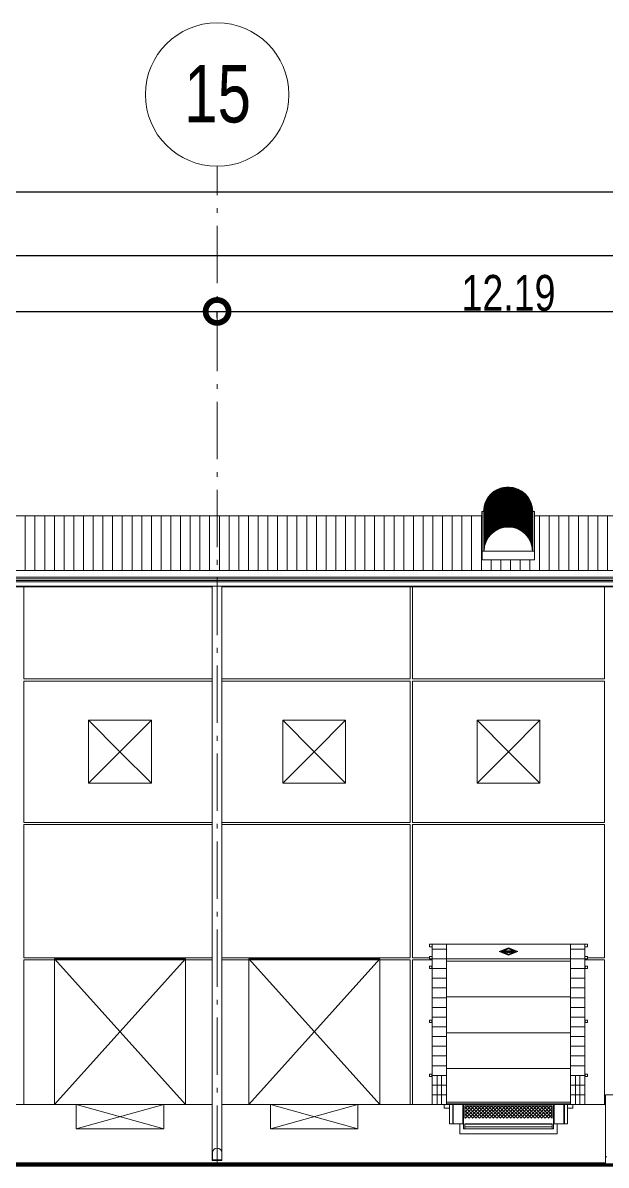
# Model space of a CAD drawing. Header units: metres. Extents: x -199 to 506, y -5 to 23.
# Drawn here: x 460.57 to 472.78, y -1.27 to 22.63 of the extents above; entities that cross this region are included whole.
import ezdxf

# ---------------------------------------------------------------- set-up
doc = ezdxf.new("R2010")
doc.units = ezdxf.units.M
doc.linetypes.add('01_Grid', pattern=[1.74, 1.2, -0.27, 0, -0.27])
for name, color, linetype, lineweight in [('03EJES-1', 1, '01_Grid', 5), ('04NOEJE', 2, 'Continuous', 18), ('04NOEJE-1', 2, 'Continuous', 5), ('06MUREXT', 92, 'Continuous', 9), ('11PUER', 1, 'Continuous', 5), ('14HATCH-1', 14, 'Continuous', 5), ('17EQAGUA', 5, 'Continuous', 5), ('26VENT', 144, 'Continuous', 5), ('31COTAS', 1, 'Continuous', 5), ('53BAPS', 1, 'Continuous', 5), ('54ESTRUCTURA', 1, 'Continuous', 9), ('70LINEA', 1, 'Continuous', 13), ('70LINEA-1', 1, 'Continuous', 5), ('70LINEA_1_0', 6, 'Continuous', 80)]:
    doc.layers.add(name, color=color, linetype=linetype, lineweight=lineweight)
doc.styles.add('Arial', font='arial.ttf', dxfattribs={"width": 0.75, "height": 1.2})
doc.styles.add('Arial_1', font='arial.ttf', dxfattribs={"width": 0.75, "height": 0.75})
doc.dimstyles.new('Standard_-_2_5mm_Arial_Transparent', dxfattribs={"dimscale": 0.3048, "dimtxt": 0.765195, "dimasz": 3.149606, "dimexe": 0, "dimexo": 0.984252, "dimgap": 0, "dimtad": 1, "dimrnd": 0.01, "dimzin": 0, "dimdsep": 46, "dimtxsty": 'Arial_1', "dimblk1": 'DOTSMALL', "dimblk2": 'DOTSMALL', "dimsah": 1, "dimcen": 0.09, "dimazin": 0, "dimtfac": 1, "dimtdec": 4, "dimtix": 1, "dimtmove": 0, "dimatfit": 3, "dimfxl": 1, "dimtvp": 1, "dimtolj": 1, "dimtzin": 0, "dimarcsym": 2})

# ---------------------------------------------------------------- blocks, each defined once
blk = doc.blocks.new('Dock - Mechanical Leveler - MU6008-7073546-601rSouthElevEjeF Paint')
at = {"layer": '17EQAGUA'}
h = blk.add_hatch(dxfattribs=at)
h.set_pattern_fill('FP_26', color=256, style=0, pattern_type=2)
h.set_pattern_definition([(44.843, (18.288, -0.177), (-0.0359635, 0.036161), []), (135.157, (18.288, -0.177), (-0.0359635, -0.036161), [])])
h.paths.add_polyline_path([(17.585, -0.287), (19.202, -0.287), (19.202, -0.027), (17.374, -0.027), (17.374, -0.287)])
for p, q in [((16.942, -0.076), (16.942, 0)), ((16.993, 0), (17.053, 0)), ((17.053, -0.076), (16.942, -0.076)), ((17.053, 0), (17.12, 0)), ((17.053, -0.406), (17.053, 0)), ((17.12, 0), (17.129, 0)), ((17.12, -0.406), (17.12, 0)), ((17.129, 0), (17.332, 0)), ((17.129, 0), (17.129, -0.406)), ((17.332, -0.406), (17.332, 0)), ((17.332, 0), (17.342, 0)), ((17.342, -0.406), (17.342, 0)), ((17.342, 0), (17.348, 0)), ((17.348, -0.076), (17.342, -0.076)), ((17.348, -0.076), (17.342, -0.076)), ((17.348, 0), (17.348, -0.076)), ((17.348, -0.508), (17.348, -0.076)), ((17.374, -0.027), (17.374, -0.025)), ((19.202, -0.025), (17.374, -0.025)), ((17.374, -0.287), (17.374, -0.027)), ((17.374, -0.027), (19.202, -0.027)), ((19.202, -0.025), (19.202, -0.027)), ((19.202, -0.027), (19.202, -0.287)), ((19.228, 0), (19.234, 0)), ((19.228, 0), (19.228, -0.076)), ((19.228, -0.076), (19.228, -0.508)), ((19.234, -0.076), (19.228, -0.076)), ((19.228, -0.076), (19.234, -0.076)), ((19.234, 0), (19.244, 0)), ((19.234, -0.406), (19.234, 0)), ((19.244, 0), (19.447, 0)), ((19.244, -0.406), (19.244, 0)), ((19.447, 0), (19.447, -0.406)), ((19.447, 0), (19.456, 0)), ((19.456, 0), (19.523, 0)), ((19.456, -0.406), (19.456, 0)), ((19.523, -0.406), (19.523, 0)), ((19.523, 0), (19.583, 0)), ((19.523, -0.076), (19.634, -0.076)), ((19.634, 0), (19.634, -0.076)), ((17.12, -0.406), (17.053, -0.406)), ((17.129, -0.406), (17.12, -0.406)), ((17.332, -0.406), (17.129, -0.406)), ((17.272, -0.406), (17.272, -0.61)), ((17.342, -0.406), (17.332, -0.406)), ((17.374, -0.41), (17.374, -0.406)), ((17.374, -0.406), (19.202, -0.406)), ((17.374, -0.464), (17.374, -0.41)), ((17.374, -0.41), (19.202, -0.41)), ((17.374, -0.508), (17.374, -0.464)), ((19.202, -0.464), (17.374, -0.464)), ((19.202, -0.406), (19.202, -0.41)), ((19.202, -0.41), (19.202, -0.464)), ((19.202, -0.464), (19.202, -0.508)), ((19.244, -0.406), (19.234, -0.406)), ((19.447, -0.406), (19.244, -0.406)), ((19.304, -0.61), (19.304, -0.406)), ((19.456, -0.406), (19.447, -0.406)), ((19.523, -0.406), (19.456, -0.406)), ((19.304, -0.61), (17.272, -0.61)), ((19.228, -0.508), (17.348, -0.508)), ((17.374, -0.508), (19.202, -0.508))]:
    blk.add_line(p, q, dxfattribs=at)
blk = doc.blocks.new('Roll Up - 9_x10_-7620176-601rSouthElevEjeF Paint')
at = {"layer": '11PUER'}
h = blk.add_hatch(dxfattribs=at)
h.set_pattern_fill('FP_25', color=256, style=0, pattern_type=2)
h.set_pattern_definition([(0, (86.915, 0), (0, 0.75), [])])
h.paths.add_polyline_path([(163.297, 0.051), (165.887, 0.051), (165.887, 3.048), (163.297, 3.048), (163.297, 0.059)])
for p, q in [((163.297, 0.051), (165.887, 0.051)), ((163.297, 0.016), (165.887, 0.016)), ((163.297, 0.013), (165.887, 0.013))]:
    blk.add_line(p, q, dxfattribs=at)
blk = doc.blocks.new('Dock - Seal - Seal 9x10_-7107110-601rSouthElevEjeF Paint')
at = {"layer": '17EQAGUA'}
for p, q in [((162.941, 3.353), (162.941, 3.302)), ((162.992, 3.353), (162.941, 3.353)), ((162.992, 3.251), (162.992, 3.353)), ((162.992, 3.353), (163.297, 3.353)), ((163.297, 3.353), (163.297, 3.251)), ((165.887, 3.353), (163.297, 3.353)), ((165.887, 3.251), (165.887, 3.353)), ((165.887, 3.353), (166.192, 3.353)), ((166.192, 3.353), (166.192, 3.251)), ((166.243, 3.353), (166.192, 3.353)), ((166.243, 3.302), (166.243, 3.353)), ((162.941, 3.302), (162.992, 3.302)), ((162.992, 3.048), (162.992, 3.251)), ((163.297, 3.251), (162.992, 3.251)), ((163.297, 3.251), (163.297, 3.048)), ((164.592, 3.277), (164.394, 3.2)), ((164.394, 3.2), (164.592, 3.124)), ((164.463, 3.213), (164.431, 3.2)), ((164.431, 3.2), (164.463, 3.188)), ((164.449, 3.2), (164.463, 3.206)), ((164.463, 3.195), (164.449, 3.2)), ((164.463, 3.206), (164.463, 3.213)), ((164.463, 3.188), (164.463, 3.195)), ((164.493, 3.216), (164.473, 3.216)), ((164.473, 3.216), (164.473, 3.182)), ((164.473, 3.182), (164.486, 3.182)), ((164.486, 3.202), (164.486, 3.213)), ((164.486, 3.182), (164.486, 3.198)), ((164.486, 3.198), (164.489, 3.198)), ((164.49, 3.213), (164.49, 3.202)), ((164.49, 3.197), (164.49, 3.182)), ((164.49, 3.182), (164.504, 3.182)), ((164.592, 3.262), (164.491, 3.223)), ((164.491, 3.223), (164.51, 3.223)), ((164.503, 3.184), (164.503, 3.192)), ((164.504, 3.182), (164.503, 3.184)), ((164.51, 3.223), (164.592, 3.255)), ((164.512, 3.181), (164.51, 3.181)), ((164.51, 3.181), (164.518, 3.176)), ((164.525, 3.216), (164.512, 3.216)), ((164.512, 3.216), (164.512, 3.181)), ((164.518, 3.176), (164.527, 3.181)), ((164.527, 3.171), (164.521, 3.166)), ((164.521, 3.166), (164.592, 3.138)), ((164.525, 3.181), (164.525, 3.216)), ((164.527, 3.181), (164.525, 3.181)), ((164.592, 3.146), (164.527, 3.171)), ((164.558, 3.216), (164.531, 3.216)), ((164.531, 3.216), (164.531, 3.213)), ((164.531, 3.213), (164.538, 3.213)), ((164.538, 3.213), (164.538, 3.182)), ((164.538, 3.182), (164.551, 3.182)), ((164.551, 3.182), (164.551, 3.213)), ((164.551, 3.213), (164.558, 3.213)), ((164.558, 3.213), (164.558, 3.216)), ((164.586, 3.216), (164.564, 3.216)), ((164.564, 3.216), (164.564, 3.182)), ((164.564, 3.182), (164.586, 3.182)), ((164.577, 3.201), (164.577, 3.213)), ((164.577, 3.213), (164.586, 3.213)), ((164.584, 3.201), (164.577, 3.201)), ((164.577, 3.185), (164.577, 3.199)), ((164.577, 3.199), (164.584, 3.199)), ((164.586, 3.185), (164.577, 3.185)), ((164.584, 3.199), (164.584, 3.201)), ((164.586, 3.213), (164.586, 3.216)), ((164.586, 3.182), (164.586, 3.185)), ((164.79, 3.2), (164.592, 3.277)), ((164.693, 3.223), (164.592, 3.262)), ((164.592, 3.255), (164.674, 3.223)), ((164.592, 3.124), (164.79, 3.2)), ((164.592, 3.138), (164.685, 3.174)), ((164.667, 3.174), (164.592, 3.146)), ((164.613, 3.216), (164.6, 3.216)), ((164.6, 3.216), (164.6, 3.182)), ((164.6, 3.182), (164.613, 3.182)), ((164.613, 3.201), (164.613, 3.216)), ((164.618, 3.201), (164.613, 3.201)), ((164.613, 3.182), (164.613, 3.199)), ((164.613, 3.199), (164.618, 3.199)), ((164.63, 3.216), (164.618, 3.216)), ((164.618, 3.216), (164.618, 3.201)), ((164.618, 3.199), (164.618, 3.182)), ((164.618, 3.182), (164.63, 3.182)), ((164.63, 3.182), (164.63, 3.216)), ((164.646, 3.222), (164.637, 3.216)), ((164.637, 3.216), (164.64, 3.216)), ((164.64, 3.216), (164.64, 3.182)), ((164.64, 3.182), (164.652, 3.182)), ((164.655, 3.216), (164.646, 3.222)), ((164.652, 3.182), (164.652, 3.216)), ((164.652, 3.216), (164.655, 3.216)), ((164.686, 3.216), (164.659, 3.216)), ((164.659, 3.216), (164.659, 3.213)), ((164.659, 3.213), (164.666, 3.213)), ((164.666, 3.213), (164.666, 3.182)), ((164.666, 3.182), (164.679, 3.182)), ((164.685, 3.174), (164.667, 3.174)), ((164.674, 3.223), (164.693, 3.223)), ((164.679, 3.182), (164.679, 3.213)), ((164.679, 3.213), (164.686, 3.213)), ((164.686, 3.213), (164.686, 3.216)), ((164.714, 3.216), (164.691, 3.216)), ((164.691, 3.216), (164.691, 3.182)), ((164.691, 3.182), (164.714, 3.182)), ((164.705, 3.201), (164.705, 3.213)), ((164.705, 3.213), (164.714, 3.213)), ((164.712, 3.201), (164.705, 3.201)), ((164.705, 3.185), (164.705, 3.199)), ((164.705, 3.199), (164.712, 3.199)), ((164.714, 3.185), (164.705, 3.185)), ((164.712, 3.199), (164.712, 3.201)), ((164.714, 3.213), (164.714, 3.216)), ((164.714, 3.182), (164.714, 3.185)), ((164.721, 3.213), (164.721, 3.206)), ((164.753, 3.2), (164.721, 3.213)), ((164.721, 3.206), (164.735, 3.2)), ((164.735, 3.2), (164.721, 3.195)), ((164.721, 3.188), (164.753, 3.2)), ((164.721, 3.195), (164.721, 3.188)), ((165.887, 3.048), (165.887, 3.251)), ((166.192, 3.251), (165.887, 3.251)), ((166.192, 3.302), (166.243, 3.302)), ((166.192, 3.251), (166.192, 3.048)), ((162.941, 3.099), (162.941, 3.048)), ((162.992, 3.099), (162.941, 3.099)), ((162.941, 3.048), (162.992, 3.048)), ((162.941, 2.896), (162.985, 2.896)), ((162.941, 2.896), (162.941, 2.845)), ((162.985, 2.896), (162.992, 2.896)), ((162.985, 2.896), (162.985, 2.845)), ((163.297, 3.048), (162.992, 3.048)), ((162.992, 2.845), (162.992, 3.048)), ((163.297, 3.048), (163.297, 2.845)), ((163.297, 3.048), (165.887, 3.048)), ((166.192, 3.048), (165.887, 3.048)), ((165.887, 2.845), (165.887, 3.048)), ((166.243, 3.099), (166.192, 3.099)), ((166.192, 3.048), (166.192, 2.845)), ((166.192, 3.048), (166.243, 3.048)), ((166.192, 2.896), (166.199, 2.896)), ((166.199, 2.896), (166.243, 2.896)), ((166.199, 2.896), (166.199, 2.845)), ((166.243, 3.048), (166.243, 3.099)), ((166.243, 2.896), (166.243, 2.845)), ((162.985, 2.845), (162.941, 2.845)), ((162.992, 2.845), (162.985, 2.845)), ((163.297, 2.845), (162.992, 2.845)), ((162.992, 2.642), (162.992, 2.845)), ((163.297, 2.642), (162.992, 2.642)), ((162.992, 2.438), (162.992, 2.642)), ((163.297, 2.845), (163.297, 2.642)), ((163.297, 2.642), (163.297, 2.438)), ((166.192, 2.845), (165.887, 2.845)), ((165.887, 2.642), (165.887, 2.845)), ((166.192, 2.642), (165.887, 2.642)), ((165.887, 2.438), (165.887, 2.642)), ((166.192, 2.845), (166.192, 2.642)), ((166.199, 2.845), (166.192, 2.845)), ((166.192, 2.642), (166.192, 2.438)), ((166.243, 2.845), (166.199, 2.845)), ((163.297, 2.438), (162.992, 2.438)), ((162.992, 2.235), (162.992, 2.438)), ((163.297, 2.438), (163.297, 2.235)), ((166.192, 2.438), (165.887, 2.438)), ((165.887, 2.235), (165.887, 2.438)), ((166.192, 2.438), (166.192, 2.235)), ((163.297, 2.235), (162.992, 2.235)), ((162.992, 2.032), (162.992, 2.235)), ((163.297, 2.235), (163.297, 2.032)), ((166.192, 2.235), (165.887, 2.235)), ((165.887, 2.032), (165.887, 2.235)), ((166.192, 2.235), (166.192, 2.032)), ((163.297, 2.032), (162.992, 2.032)), ((162.992, 1.829), (162.992, 2.032)), ((163.297, 2.032), (163.297, 1.829)), ((166.192, 2.032), (165.887, 2.032)), ((165.887, 1.829), (165.887, 2.032)), ((166.192, 2.032), (166.192, 1.829)), ((162.941, 1.765), (162.985, 1.765)), ((162.941, 1.765), (162.941, 1.714)), ((162.985, 1.714), (162.941, 1.714)), ((162.985, 1.765), (162.992, 1.765)), ((162.985, 1.765), (162.985, 1.714)), ((162.992, 1.714), (162.985, 1.714)), ((163.297, 1.829), (162.992, 1.829)), ((162.992, 1.626), (162.992, 1.829)), ((163.297, 1.829), (163.297, 1.626)), ((166.192, 1.829), (165.887, 1.829)), ((165.887, 1.626), (165.887, 1.829)), ((166.192, 1.829), (166.192, 1.626)), ((166.192, 1.765), (166.199, 1.765)), ((166.199, 1.714), (166.192, 1.714)), ((166.199, 1.765), (166.243, 1.765)), ((166.199, 1.765), (166.199, 1.714)), ((166.243, 1.714), (166.199, 1.714)), ((166.243, 1.765), (166.243, 1.714)), ((163.297, 1.626), (162.992, 1.626)), ((162.992, 1.422), (162.992, 1.626)), ((163.297, 1.626), (163.297, 1.422)), ((166.192, 1.626), (165.887, 1.626)), ((165.887, 1.422), (165.887, 1.626)), ((166.192, 1.626), (166.192, 1.422)), ((163.297, 1.422), (162.992, 1.422)), ((162.992, 1.219), (162.992, 1.422)), ((163.297, 1.219), (162.992, 1.219)), ((162.992, 1.016), (162.992, 1.219)), ((163.297, 1.422), (163.297, 1.219)), ((163.297, 1.219), (163.297, 1.016)), ((166.192, 1.422), (165.887, 1.422)), ((165.887, 1.219), (165.887, 1.422)), ((166.192, 1.219), (165.887, 1.219)), ((165.887, 1.016), (165.887, 1.219)), ((166.192, 1.422), (166.192, 1.219)), ((166.192, 1.219), (166.192, 1.016)), ((163.297, 1.016), (162.992, 1.016)), ((162.992, 0.813), (162.992, 1.016)), ((163.297, 1.016), (163.297, 0.813)), ((166.192, 1.016), (165.887, 1.016)), ((165.887, 0.813), (165.887, 1.016)), ((166.192, 1.016), (166.192, 0.813)), ((163.297, 0.813), (162.992, 0.813)), ((162.992, 0.61), (162.992, 0.813)), ((163.297, 0.813), (163.297, 0.61)), ((166.192, 0.813), (165.887, 0.813)), ((165.887, 0.61), (165.887, 0.813)), ((166.192, 0.813), (166.192, 0.61)), ((162.941, 0.635), (162.985, 0.635)), ((162.941, 0.635), (162.941, 0.584)), ((162.985, 0.584), (162.941, 0.584)), ((162.985, 0.635), (162.992, 0.635)), ((162.985, 0.635), (162.985, 0.584)), ((162.992, 0.584), (162.985, 0.584)), ((163.297, 0.61), (162.992, 0.61)), ((162.992, 0.406), (162.992, 0.61)), ((163.1, 0.403), (163.1, 0.61)), ((163.189, 0.61), (163.189, 0.403)), ((163.297, 0.61), (163.297, 0.406)), ((166.192, 0.61), (165.887, 0.61)), ((165.887, 0.406), (165.887, 0.61)), ((165.995, 0.403), (165.995, 0.61)), ((166.084, 0.61), (166.084, 0.403)), ((166.192, 0.635), (166.199, 0.635)), ((166.192, 0.61), (166.192, 0.406)), ((166.199, 0.584), (166.192, 0.584)), ((166.199, 0.635), (166.243, 0.635)), ((166.199, 0.635), (166.199, 0.584)), ((166.243, 0.584), (166.199, 0.584)), ((166.243, 0.635), (166.243, 0.584)), ((163.1, 0.406), (162.992, 0.406)), ((162.992, 0.203), (162.992, 0.406)), ((163.1, 0.2), (163.1, 0.403)), ((163.1, 0.403), (163.189, 0.403)), ((163.297, 0.406), (163.189, 0.406)), ((163.189, 0.403), (163.189, 0.2)), ((163.297, 0.406), (163.297, 0.203)), ((165.995, 0.406), (165.887, 0.406)), ((165.887, 0.203), (165.887, 0.406)), ((165.995, 0.2), (165.995, 0.403)), ((165.995, 0.403), (166.084, 0.403)), ((166.192, 0.406), (166.084, 0.406)), ((166.084, 0.403), (166.084, 0.2)), ((166.192, 0.406), (166.192, 0.203)), ((163.1, 0.203), (162.992, 0.203)), ((162.992, 0), (162.992, 0.203)), ((163.1, 0), (163.1, 0.2)), ((163.1, 0.2), (163.189, 0.2)), ((163.297, 0.203), (163.189, 0.203)), ((163.189, 0.2), (163.189, 0)), ((163.297, 0.203), (163.297, 0)), ((165.995, 0.203), (165.887, 0.203)), ((165.887, 0), (165.887, 0.203)), ((165.995, 0), (165.995, 0.2)), ((165.995, 0.2), (166.084, 0.2)), ((166.192, 0.203), (166.084, 0.203)), ((166.084, 0.2), (166.084, 0)), ((166.192, 0.203), (166.192, 0)), ((163.1, 0), (162.992, 0)), ((163.1, 0), (163.189, 0)), ((163.297, 0), (163.189, 0)), ((165.995, 0), (165.887, 0)), ((165.995, 0), (166.084, 0)), ((166.192, 0), (166.084, 0))]:
    blk.add_line(p, q, dxfattribs=at)
at = {"layer": '17EQAGUA', "flags": 128}
for points in [[(164.486, 3.213), (164.486, 3.213), (164.486, 3.213), (164.486, 3.214), (164.486, 3.214), (164.487, 3.214), (164.487, 3.214), (164.487, 3.214), (164.488, 3.214), (164.488, 3.214), (164.489, 3.214), (164.489, 3.214), (164.49, 3.214), (164.49, 3.214), (164.49, 3.213), (164.49, 3.213), (164.49, 3.213)], [(164.49, 3.202), (164.49, 3.202), (164.49, 3.201), (164.49, 3.201), (164.49, 3.201), (164.489, 3.201), (164.489, 3.2), (164.488, 3.2), (164.488, 3.2), (164.487, 3.2), (164.487, 3.201), (164.486, 3.201), (164.486, 3.201), (164.486, 3.201), (164.486, 3.202), (164.486, 3.202)], [(164.598, 3.199), (164.598, 3.2), (164.597, 3.202), (164.597, 3.202), (164.596, 3.203), (164.595, 3.204), (164.593, 3.204), (164.592, 3.204), (164.591, 3.204), (164.589, 3.203), (164.588, 3.202), (164.588, 3.202), (164.587, 3.2), (164.587, 3.199)], [(164.587, 3.199), (164.587, 3.198), (164.588, 3.197), (164.588, 3.196), (164.589, 3.195), (164.591, 3.195), (164.592, 3.194), (164.593, 3.194), (164.595, 3.195), (164.596, 3.195), (164.597, 3.196), (164.597, 3.197), (164.598, 3.198), (164.598, 3.199)]]:
    blk.add_lwpolyline(points, dxfattribs=at)
at = {"layer": '17EQAGUA'}
for centre, radius, start, end in [((164.489, 3.197), 0.0016, 0, 90), ((164.493, 3.207), 0.00904, 305.7224, 90), ((164.499, 3.199), 0.000898, 125.7224, 250.7849), ((164.497, 3.192), 0.00598, 0, 70.7849)]:
    blk.add_arc(centre, radius, start, end, dxfattribs=at)
blk = doc.blocks.new('Docks - Knockout - Cw9_x10__ Lv6_x8_-7684776-601rSouthElevEjeF Paint')
at = {"layer": '26VENT'}
for p, q in [((161.8996, 3.048), (159.1564, 3.048)), ((159.1564, 3.048), (161.8996, 0)), ((161.8996, 3.048), (159.1564, 0)), ((159.1564, 3.048), (159.1564, 0)), ((161.8996, 0), (161.8996, 3.048)), ((159.1564, 0), (161.8996, 0)), ((159.6136, 0), (161.4424, -0.508)), ((161.4424, 0), (159.6136, -0.508)), ((159.6136, -0.508), (159.6136, 0)), ((161.4424, 0), (161.4424, -0.508)), ((161.4424, -0.508), (159.6136, -0.508))]:
    blk.add_line(p, q, dxfattribs=at)
blk = doc.blocks.new('Downspout - Square - Downspout - Square 8_x8_-7117014-601rSouthElevEjeF Paint')
at = {"layer": '17EQAGUA'}
for p, q in [((24.282, 10.841), (24.282, -1.169)), ((24.486, -1.169), (24.486, 10.841)), ((24.486, -1.169), (24.282, -1.169)), ((24.285, -1.159), (24.285, -1.009)), ((24.483, -1.159), (24.285, -1.159)), ((24.483, -1.009), (24.483, -1.159))]:
    blk.add_line(p, q, dxfattribs=at)
blk.add_arc((24.384, -1.009), 0.0986, 0, 180, dxfattribs=at)
blk = doc.blocks.new('Skylight - Barrel Vault - 27_62x1_10 - Barrel Vault-V69-601rSouthElevEjeF Paint')
at = {"layer": '26VENT'}
for p, q in [((5.535, 12.406), (5.581, 12.406)), ((5.535, 12.317), (5.535, 12.406)), ((6.603, 12.406), (6.635, 12.406))]:
    blk.add_line(p, q, dxfattribs=at)
for major_axis, start_param, end_param in [((0.511, 0), 1.413717, 3.138944), ((0.505, 0), 2.356194, 3.138912), ((0.505, 0), 2.356194, 3.138912)]:
    blk.add_ellipse((6.085, 12.405), major_axis=major_axis, ratio=0.999547, start_param=start_param, end_param=end_param, dxfattribs=at)
blk = doc.blocks.new('Skylight - Barrel Vault - 27_62x1_10 - Barrel Vault-V90-601rSouthElevEjeF Paint')
at = {"layer": '26VENT'}
for p, q in [((164.077, 12.405), (164.038, 12.405)), ((164.038, 12.405), (164.038, 11.574)), ((164.077, 12.404), (164.077, 12.403)), ((164.077, 12.392), (164.077, 12.39)), ((164.077, 12.38), (164.077, 12.378)), ((164.077, 12.368), (164.077, 12.366)), ((164.077, 12.355), (164.077, 12.354)), ((164.077, 12.343), (164.077, 12.342)), ((164.077, 12.331), (164.077, 12.33)), ((164.077, 12.319), (164.077, 12.317)), ((164.077, 12.307), (164.077, 12.305)), ((164.077, 12.295), (164.077, 12.293)), ((164.077, 12.283), (164.077, 12.281)), ((164.077, 12.27), (164.077, 12.269)), ((164.077, 12.258), (164.077, 12.257)), ((164.077, 12.246), (164.077, 12.245)), ((164.077, 12.234), (164.077, 12.232)), ((164.077, 12.222), (164.077, 12.22)), ((164.077, 12.21), (164.077, 12.208)), ((164.077, 12.197), (164.077, 12.196)), ((164.083, 12.404), (164.083, 11.576)), ((165.093, 11.576), (165.093, 12.404)), ((165.138, 12.405), (165.099, 12.405)), ((165.099, 12.403), (165.099, 12.404)), ((165.099, 12.39), (165.099, 12.392)), ((165.099, 12.378), (165.099, 12.38)), ((165.099, 12.366), (165.099, 12.368)), ((165.099, 12.354), (165.099, 12.355)), ((165.099, 12.342), (165.099, 12.343)), ((165.099, 12.33), (165.099, 12.331)), ((165.099, 12.317), (165.099, 12.319)), ((165.099, 12.305), (165.099, 12.307)), ((165.099, 12.293), (165.099, 12.295)), ((165.099, 12.281), (165.099, 12.283)), ((165.099, 12.269), (165.099, 12.27)), ((165.099, 12.257), (165.099, 12.258)), ((165.099, 12.245), (165.099, 12.246)), ((165.099, 12.232), (165.099, 12.234)), ((165.099, 12.22), (165.099, 12.222)), ((165.099, 12.208), (165.099, 12.21)), ((165.099, 12.196), (165.099, 12.197)), ((165.138, 11.574), (165.138, 12.405)), ((164.077, 12.185), (164.077, 12.184)), ((164.077, 12.173), (164.077, 12.172)), ((164.077, 12.161), (164.077, 12.159)), ((164.077, 12.149), (164.077, 12.147)), ((164.077, 12.137), (164.077, 12.135)), ((164.077, 12.124), (164.077, 12.123)), ((164.077, 12.112), (164.077, 12.111)), ((164.077, 12.1), (164.077, 12.099)), ((164.077, 12.088), (164.077, 12.086)), ((164.077, 12.076), (164.077, 12.074)), ((164.077, 12.064), (164.077, 12.062)), ((164.077, 12.051), (164.077, 12.05)), ((164.077, 12.039), (164.077, 12.038)), ((164.077, 12.027), (164.077, 12.026)), ((164.077, 12.015), (164.077, 12.013)), ((164.077, 12.003), (164.077, 12.001)), ((164.077, 11.991), (164.077, 11.989)), ((164.077, 11.979), (164.077, 11.977)), ((164.077, 11.966), (164.077, 11.965)), ((164.077, 11.954), (164.077, 11.953)), ((165.099, 12.184), (165.099, 12.185)), ((165.099, 12.172), (165.099, 12.173)), ((165.099, 12.159), (165.099, 12.161)), ((165.099, 12.147), (165.099, 12.149)), ((165.099, 12.135), (165.099, 12.137)), ((165.099, 12.123), (165.099, 12.124)), ((165.099, 12.111), (165.099, 12.112)), ((165.099, 12.099), (165.099, 12.1)), ((165.099, 12.086), (165.099, 12.088)), ((165.099, 12.074), (165.099, 12.076)), ((165.099, 12.062), (165.099, 12.064)), ((165.099, 12.05), (165.099, 12.051)), ((165.099, 12.038), (165.099, 12.039)), ((165.099, 12.026), (165.099, 12.027)), ((165.099, 12.013), (165.099, 12.015)), ((165.099, 12.001), (165.099, 12.003)), ((165.099, 11.989), (165.099, 11.991)), ((165.099, 11.977), (165.099, 11.979)), ((165.099, 11.965), (165.099, 11.966)), ((165.099, 11.953), (165.099, 11.954)), ((164.077, 11.942), (164.077, 11.941)), ((164.077, 11.93), (164.077, 11.928)), ((164.077, 11.918), (164.077, 11.916)), ((164.077, 11.906), (164.077, 11.904)), ((164.077, 11.893), (164.077, 11.892)), ((164.077, 11.881), (164.077, 11.88)), ((164.077, 11.869), (164.077, 11.868)), ((164.077, 11.857), (164.077, 11.855)), ((164.077, 11.845), (164.077, 11.843)), ((164.077, 11.833), (164.077, 11.831)), ((164.077, 11.82), (164.077, 11.819)), ((164.077, 11.808), (164.077, 11.807)), ((164.077, 11.796), (164.077, 11.795)), ((164.077, 11.784), (164.077, 11.782)), ((164.077, 11.772), (164.077, 11.77)), ((164.077, 11.76), (164.077, 11.758)), ((164.077, 11.748), (164.077, 11.746)), ((164.077, 11.735), (164.077, 11.734)), ((164.077, 11.723), (164.077, 11.722)), ((164.077, 11.711), (164.077, 11.71)), ((165.099, 11.941), (165.099, 11.942)), ((165.099, 11.928), (165.099, 11.93)), ((165.099, 11.916), (165.099, 11.918)), ((165.099, 11.904), (165.099, 11.906)), ((165.099, 11.892), (165.099, 11.893)), ((165.099, 11.88), (165.099, 11.881)), ((165.099, 11.868), (165.099, 11.869)), ((165.099, 11.855), (165.099, 11.857)), ((165.099, 11.843), (165.099, 11.845)), ((165.099, 11.831), (165.099, 11.833)), ((165.099, 11.819), (165.099, 11.82)), ((165.099, 11.807), (165.099, 11.808)), ((165.099, 11.795), (165.099, 11.796)), ((165.099, 11.782), (165.099, 11.784)), ((165.099, 11.77), (165.099, 11.772)), ((165.099, 11.758), (165.099, 11.76)), ((165.099, 11.746), (165.099, 11.748)), ((165.099, 11.734), (165.099, 11.735)), ((165.099, 11.722), (165.099, 11.723)), ((165.099, 11.71), (165.099, 11.711)), ((164.038, 11.574), (165.138, 11.574)), ((164.038, 11.397), (164.038, 11.574)), ((164.077, 11.699), (164.077, 11.697)), ((164.077, 11.687), (164.077, 11.685)), ((164.077, 11.675), (164.077, 11.673)), ((164.077, 11.662), (164.077, 11.661)), ((164.077, 11.65), (164.077, 11.649)), ((164.077, 11.638), (164.077, 11.637)), ((164.077, 11.626), (164.077, 11.624)), ((164.077, 11.614), (164.077, 11.612)), ((164.077, 11.602), (164.077, 11.6)), ((164.077, 11.589), (164.077, 11.588)), ((164.077, 11.577), (164.077, 11.576)), ((164.083, 11.576), (164.077, 11.576)), ((164.588, 11.576), (164.083, 11.576)), ((165.093, 11.576), (164.588, 11.576)), ((165.099, 11.576), (165.093, 11.576)), ((165.099, 11.697), (165.099, 11.699)), ((165.099, 11.685), (165.099, 11.687)), ((165.099, 11.673), (165.099, 11.675)), ((165.099, 11.661), (165.099, 11.662)), ((165.099, 11.649), (165.099, 11.65)), ((165.099, 11.637), (165.099, 11.638)), ((165.099, 11.624), (165.099, 11.626)), ((165.099, 11.612), (165.099, 11.614)), ((165.099, 11.6), (165.099, 11.602)), ((165.099, 11.588), (165.099, 11.589)), ((165.099, 11.576), (165.099, 11.577)), ((165.138, 11.397), (165.138, 11.574)), ((165.138, 11.397), (164.038, 11.397))]:
    blk.add_line(p, q, dxfattribs=at)
for centre, major_axis, start_param, end_param in [((164.588, 12.403), (-0.511, 0), 3.141593, 6.283185), ((164.588, 12.392), (-0.511, 0), 3.141593, 6.283185), ((164.588, 12.39), (-0.511, 0), 3.141593, 6.283185), ((164.588, 12.404), (-0.511, 0), 3.141593, 6.283185), ((164.588, 12.378), (-0.511, 0), 3.141593, 6.283185), ((164.588, 12.403), (0.505, 0), 0.616198, 2.525395), ((164.588, 12.368), (-0.511, 0), 3.141593, 6.283185), ((164.588, 12.366), (-0.511, 0), 3.141593, 6.283185), ((164.588, 12.38), (-0.511, 0), 3.141593, 6.283185), ((164.588, 12.354), (-0.511, 0), 3.141593, 6.283185), ((164.588, 12.343), (-0.511, 0), 3.141593, 6.283185), ((164.588, 12.342), (-0.511, 0), 3.141593, 6.283185), ((164.588, 12.355), (-0.511, 0), 3.141593, 6.283185), ((164.588, 12.33), (-0.511, 0), 3.141593, 6.283185), ((164.588, 12.319), (-0.511, 0), 3.141593, 6.283185), ((164.588, 12.317), (-0.511, 0), 3.141593, 6.283185), ((164.588, 12.331), (0.511, 0), 0.005665, 3.135928), ((164.588, 12.307), (-0.511, 0), 3.141593, 6.283185), ((164.588, 12.305), (-0.511, 0), 3.141593, 6.283185), ((164.588, 12.295), (-0.511, 0), 3.141593, 6.283185), ((164.588, 12.293), (-0.511, 0), 3.141593, 6.283185), ((164.588, 12.283), (-0.511, 0), 3.141593, 6.283185), ((164.588, 12.281), (-0.511, 0), 3.141593, 6.283185), ((164.588, 12.27), (-0.511, 0), 3.141593, 6.283185), ((164.588, 12.269), (-0.511, 0), 3.141593, 6.283185), ((164.588, 12.258), (-0.511, 0), 3.141593, 6.283185), ((164.588, 12.257), (-0.511, 0), 3.141593, 6.283185), ((164.588, 12.245), (-0.511, 0), 3.141593, 6.283185), ((164.588, 12.234), (-0.511, 0), 3.141593, 6.283185), ((164.588, 12.232), (-0.511, 0), 3.141593, 6.283185), ((164.588, 12.246), (-0.511, 0), 3.141593, 6.283185), ((164.588, 12.222), (-0.511, 0), 3.141593, 6.283185), ((164.588, 12.22), (-0.511, 0), 3.141593, 6.283185), ((164.588, 12.21), (-0.511, 0), 3.141593, 6.283185), ((164.588, 12.208), (-0.511, 0), 3.141593, 6.283185), ((164.588, 12.196), (-0.511, 0), 3.141593, 6.283185), ((164.588, 12.185), (-0.511, 0), 3.141593, 6.283185), ((164.588, 12.184), (-0.511, 0), 3.141593, 6.283185), ((164.588, 12.197), (0.511, 0), 0.004864, 3.136729), ((164.588, 12.172), (-0.511, 0), 3.141593, 6.283185), ((164.588, 12.161), (-0.511, 0), 3.141593, 6.283185), ((164.588, 12.159), (-0.511, 0), 3.141593, 6.283185), ((164.588, 12.173), (-0.511, 0), 3.141593, 6.283185), ((164.588, 12.149), (-0.511, 0), 3.141593, 6.283185), ((164.588, 12.147), (-0.511, 0), 3.141593, 6.283185), ((164.588, 12.137), (-0.511, 0), 3.141593, 6.283185), ((164.588, 12.135), (-0.511, 0), 3.141593, 6.283185), ((164.588, 12.39), (0.505, 0), 0.616198, 2.525395), ((164.588, 12.378), (0.505, 0), 0.616198, 2.525395), ((164.588, 12.366), (0.505, 0), 0.616198, 2.525395), ((164.588, 12.354), (0.505, 0), 0.616198, 2.525395), ((164.588, 12.342), (0.505, 0), 0.616198, 2.525395), ((164.588, 12.33), (0.505, 0), 0.616198, 2.525395), ((164.588, 12.317), (0.505, 0), 0.616198, 2.525395), ((164.588, 12.305), (0.505, 0), 0.616198, 2.525395), ((164.588, 12.293), (0.505, 0), 0.616198, 2.525395), ((164.588, 12.281), (0.505, 0), 0.616198, 2.525395), ((164.588, 12.269), (0.505, 0), 0.616198, 2.525395), ((164.588, 12.257), (0.505, 0), 0.616198, 2.525395), ((164.588, 12.245), (0.505, 0), 0.616198, 2.525395), ((164.588, 12.232), (0.505, 0), 0.616198, 2.525395), ((164.588, 12.22), (0.505, 0), 0.616198, 2.525395), ((164.588, 12.208), (0.505, 0), 0.616198, 2.525395), ((164.588, 12.196), (0.505, 0), 0.616198, 2.525395), ((164.588, 12.184), (0.505, 0), 0.616198, 2.525395), ((164.588, 12.172), (0.505, 0), 0.616198, 2.525395), ((164.588, 12.159), (0.505, 0), 0.616198, 2.525395), ((164.588, 12.123), (-0.511, 0), 3.141593, 6.283185), ((164.588, 12.112), (-0.511, 0), 3.141593, 6.283185), ((164.588, 12.111), (-0.511, 0), 3.141593, 6.283185), ((164.588, 12.124), (-0.511, 0), 3.141593, 6.283185), ((164.588, 12.1), (-0.511, 0), 3.141593, 6.283185), ((164.588, 12.099), (-0.511, 0), 3.141593, 6.283185), ((164.588, 12.088), (-0.511, 0), 3.141593, 6.283185), ((164.588, 12.086), (-0.511, 0), 3.141593, 6.283185), ((164.588, 12.076), (-0.511, 0), 3.141593, 6.283185), ((164.588, 12.074), (-0.511, 0), 3.141593, 6.283185), ((164.588, 12.062), (-0.511, 0), 3.141593, 6.283185), ((164.588, 12.051), (-0.511, 0), 3.141593, 6.283185), ((164.588, 12.05), (-0.511, 0), 3.141593, 6.283185), ((164.588, 12.064), (0.511, 0), 0.004063, 3.137529), ((164.588, 12.039), (-0.511, 0), 3.141593, 6.283185), ((164.588, 12.038), (-0.511, 0), 3.141593, 6.283185), ((164.588, 12.027), (-0.511, 0), 3.141593, 6.283185), ((164.588, 12.026), (-0.511, 0), 3.141593, 6.283185), ((164.588, 12.013), (-0.511, 0), 3.141593, 6.283185), ((164.588, 12.003), (-0.511, 0), 3.141593, 6.283185), ((164.588, 12.001), (-0.511, 0), 3.141593, 6.283185), ((164.588, 12.015), (-0.511, 0), 3.141593, 6.283185), ((164.588, 11.991), (-0.511, 0), 3.141593, 6.283185), ((164.588, 11.989), (-0.511, 0), 3.141593, 6.283185), ((164.588, 11.979), (-0.511, 0), 3.141593, 6.283185), ((164.588, 11.977), (-0.511, 0), 3.141593, 6.283185), ((164.588, 11.965), (-0.511, 0), 3.141593, 6.283185), ((164.588, 11.954), (-0.511, 0), 3.141593, 6.283185), ((164.588, 11.953), (-0.511, 0), 3.141593, 6.283185), ((164.588, 11.966), (-0.511, 0), 3.141593, 6.283185), ((164.588, 11.941), (-0.511, 0), 3.141593, 6.283185), ((164.588, 11.928), (-0.511, 0), 3.141593, 6.283185), ((164.588, 11.942), (-0.511, 0), 3.141593, 6.283185), ((164.588, 11.918), (-0.511, 0), 3.141593, 6.283185), ((164.588, 11.916), (-0.511, 0), 3.141593, 6.283185), ((164.588, 11.93), (0.511, 0), 0.003263, 3.13833), ((164.588, 11.904), (-0.511, 0), 3.141593, 6.283185), ((164.588, 11.893), (-0.511, 0), 3.141593, 6.283185), ((164.588, 11.892), (-0.511, 0), 3.141593, 6.283185), ((164.588, 12.147), (0.505, 0), 0.616198, 2.525395), ((164.588, 12.135), (0.505, 0), 0.616198, 2.525395), ((164.588, 12.123), (0.505, 0), 0.616198, 2.525395), ((164.588, 12.111), (0.505, 0), 0.616198, 2.525395), ((164.588, 12.099), (0.505, 0), 0.616198, 2.525395), ((164.588, 12.086), (0.505, 0), 0.616198, 2.525395), ((164.588, 12.074), (0.505, 0), 0.616198, 2.525395), ((164.588, 12.062), (0.505, 0), 0.616198, 2.525395), ((164.588, 12.05), (0.505, 0), 0.616198, 2.525395), ((164.588, 12.038), (0.505, 0), 0.616198, 2.525395), ((164.588, 12.026), (0.505, 0), 0.616198, 2.525395), ((164.588, 12.013), (0.505, 0), 0.616198, 2.525395), ((164.588, 12.001), (0.505, 0), 0.616198, 2.525395), ((164.588, 11.989), (0.505, 0), 0.616198, 2.525395), ((164.588, 11.977), (0.505, 0), 0.616198, 2.525395), ((164.588, 11.965), (0.505, 0), 0.616198, 2.525395), ((164.588, 11.953), (0.505, 0), 0.616198, 2.525395), ((164.588, 11.941), (0.505, 0), 0.616198, 2.525395), ((164.588, 11.928), (0.505, 0), 0.616198, 2.525395), ((164.588, 11.906), (0.511, 0), 0.785537, 2.356056), ((164.588, 11.881), (-0.511, 0), 3.141593, 6.283185), ((164.588, 11.88), (-0.511, 0), 3.141593, 6.283185), ((164.588, 11.869), (-0.511, 0), 3.141593, 6.283185), ((164.588, 11.868), (-0.511, 0), 3.141593, 6.283185), ((164.588, 11.857), (-0.511, 0), 3.141593, 6.283185), ((164.588, 11.855), (-0.511, 0), 3.141593, 6.283185), ((164.588, 11.845), (-0.511, 0), 3.141593, 6.283185), ((164.588, 11.843), (-0.511, 0), 3.141593, 6.283185), ((164.588, 11.833), (-0.511, 0), 3.141593, 6.283185), ((164.588, 11.831), (-0.511, 0), 3.141593, 6.283185), ((164.588, 11.82), (-0.511, 0), 3.141593, 6.283185), ((164.588, 11.819), (-0.511, 0), 3.141593, 6.283185), ((164.588, 11.808), (-0.511, 0), 3.141593, 6.283185), ((164.588, 11.807), (-0.511, 0), 3.141593, 6.283185), ((164.588, 11.795), (-0.511, 0), 3.141593, 6.283185), ((164.588, 11.782), (-0.511, 0), 3.141593, 6.283185), ((164.588, 11.796), (0.511, 0), 0.002462, 3.139131), ((164.588, 11.772), (-0.511, 0), 3.141593, 6.283185), ((164.588, 11.77), (-0.511, 0), 3.141593, 6.283185), ((164.588, 11.784), (-0.511, 0), 3.141593, 6.283185), ((164.588, 11.758), (-0.511, 0), 3.141593, 6.283185), ((164.588, 11.748), (-0.511, 0), 3.141593, 6.283185), ((164.588, 11.746), (-0.511, 0), 3.141593, 6.283185), ((164.588, 11.76), (-0.511, 0), 3.141593, 6.283185), ((164.588, 11.734), (-0.511, 0), 3.141593, 6.283185), ((164.588, 11.906), (-0.511, 0), 5.497787, 6.283185), ((164.588, 11.723), (-0.511, 0), 3.141593, 6.283185), ((164.588, 11.722), (-0.511, 0), 3.141593, 6.283185), ((164.588, 11.735), (-0.511, 0), 3.141593, 6.283185), ((164.588, 11.71), (-0.511, 0), 3.141593, 6.283185), ((164.588, 11.699), (-0.511, 0), 3.141593, 6.283185), ((164.588, 11.697), (-0.511, 0), 3.141593, 6.283185), ((164.588, 11.711), (-0.511, 0), 3.141593, 6.283185), ((164.588, 11.687), (-0.511, 0), 3.141593, 6.283185), ((164.588, 11.675), (-0.511, 0), 3.141593, 6.283185), ((164.588, 11.673), (-0.511, 0), 3.141593, 6.283185), ((164.588, 11.662), (-0.511, 0), 3.141593, 6.283185), ((164.588, 11.661), (-0.511, 0), 3.141593, 6.283185), ((164.588, 11.685), (-0.511, 0), 3.141593, 6.061077), ((164.588, 11.916), (0.505, 0), 0.616198, 2.525395), ((164.588, 11.904), (0.505, 0), 0.616198, 2.525395), ((164.588, 11.892), (0.505, 0), 0.616198, 2.525395), ((164.588, 11.88), (0.505, 0), 0.616198, 2.525395), ((164.588, 11.868), (0.505, 0), 0.616198, 2.525395), ((164.588, 11.855), (0.505, 0), 0.616198, 2.525395), ((164.588, 11.843), (0.505, 0), 0.616198, 2.525395), ((164.588, 11.831), (0.505, 0), 0.616198, 2.525395), ((164.588, 11.819), (0.505, 0), 0.616198, 2.525395), ((164.588, 11.807), (0.505, 0), 0.616198, 2.525395), ((164.588, 11.795), (0.505, 0), 0.616198, 2.525395), ((164.588, 11.782), (0.505, 0), 0.616198, 2.525395), ((164.588, 11.77), (0.505, 0), 0.616198, 2.525395), ((164.588, 11.758), (0.505, 0), 0.616198, 2.525395), ((164.588, 11.746), (0.505, 0), 0.616198, 2.525395), ((164.588, 11.734), (0.505, 0), 0.616198, 2.525395), ((164.588, 11.722), (0.505, 0), 0.616198, 2.525395), ((164.588, 11.71), (0.505, 0), 0.616198, 2.525395), ((164.588, 11.697), (0.505, 0), 0.616198, 2.525395), ((164.588, 11.685), (0.505, 0), 0.616198, 2.525395), ((164.588, 11.906), (0.511, 0), 0, 0.785398), ((164.588, 11.65), (-0.511, 0), 3.141593, 6.283185), ((164.588, 11.649), (-0.511, 0), 3.141593, 6.283185), ((164.588, 11.638), (-0.511, 0), 3.141593, 6.283185), ((164.588, 11.637), (-0.511, 0), 3.141593, 6.283185), ((164.588, 11.626), (-0.511, 0), 3.141593, 6.283185), ((164.588, 11.624), (-0.511, 0), 3.141593, 6.283185), ((164.588, 11.614), (-0.511, 0), 3.141593, 6.283185), ((164.588, 11.612), (-0.511, 0), 3.141593, 6.283185), ((164.588, 11.6), (-0.511, 0), 3.141593, 6.283185), ((164.588, 11.589), (-0.511, 0), 3.141593, 6.283185), ((164.588, 11.588), (-0.511, 0), 3.141593, 6.283185), ((164.588, 11.602), (-0.511, 0), 3.141593, 6.283185), ((164.588, 11.577), (-0.511, 0), 3.141593, 6.283185), ((164.588, 11.576), (-0.511, 0), 3.141593, 6.283185), ((164.588, 11.576), (-0.505, 0), 3.141593, 6.283185), ((164.588, 11.576), (-0.505, 0), 3.141593, 6.283185), ((164.588, 11.673), (0.505, 0), 0.616198, 2.525395), ((164.588, 11.661), (0.505, 0), 0.616198, 2.525395), ((164.588, 11.649), (0.505, 0), 0.616198, 2.525395), ((164.588, 11.624), (0.505, 0), 0.616198, 2.525395), ((164.588, 11.612), (0.505, 0), 0.616198, 2.525395), ((164.588, 11.6), (0.505, 0), 0.616198, 2.525395), ((164.588, 11.588), (0.505, 0), 0.616198, 2.525395), ((164.588, 11.637), (0.505, 0), 0.624084, 2.517509), ((164.588, 11.685), (0.511, 0), 2.919487, 3.141593)]:
    blk.add_ellipse(centre, major_axis=major_axis, ratio=0.999547, start_param=start_param, end_param=end_param, dxfattribs=at)
blk = doc.blocks.new('Grid - Standard-4449989-601rSouthElevEjeF Paint')
at = {"layer": '04NOEJE'}
blk.add_circle((0, 21.126), 1.5, dxfattribs=at)
blk = doc.blocks.new('_DotSmall')
at = {"color": 0, "linetype": 'ByBlock', "const_width": 0.5}
blk.add_lwpolyline([(-0.0625, 0, 1), (0.0625, 0, 1)], format="xyb", close=True, dxfattribs=at)
blk = doc.blocks.new('DIMBLOCK33-601rSouthElevEjeF Paint')
at = {"layer": '31COTAS', "color": 0, "lineweight": -2, "transparency": 16777216}
for p, q in [((293.95, 18.96), (293.95, 19.09)), ((293.95, 19.09), (501.214, 19.09)), ((501.214, 16.595), (501.214, 19.09))]:
    blk.add_line(p, q, dxfattribs=at)
at = {"layer": 'Defpoints', "color": 0, "transparency": 16777216}
for p in [(293.95, 19.26), (501.214, 19.09), (501.214, 16.295)]:
    blk.add_point(p, dxfattribs=at)
at = {"layer": '31COTAS', "color": 0, "lineweight": -2, "transparency": 16777216, "xscale": 0.9599999999999999, "yscale": 0.9599999999999999, "zscale": 0.9599999999999999, "rotation": 180}
blk.add_blockref('_DotSmall', (293.95, 19.09), dxfattribs=at)
at = {"layer": '31COTAS', "color": 0, "lineweight": -2, "transparency": 16777216, "xscale": 0.9599999999999999, "yscale": 0.9599999999999999, "zscale": 0.9599999999999999}
blk.add_blockref('_DotSmall', (501.214, 19.09), dxfattribs=at)
at = {"layer": '31COTAS', "color": 0, "transparency": 16777216, "insert": (397.582, 19.473), "char_height": 0.75, "width": 2.79708, "attachment_point": 5, "style": 'Arial_1'}
blk.add_mtext('\\A1;207.26', dxfattribs=at)
blk = doc.blocks.new('DIMBLOCK47-601rSouthElevEjeF Paint')
at = {"layer": '31COTAS', "color": 0, "lineweight": -2, "transparency": 16777216}
for p, q in [((452.446, 16.46), (452.446, 16.59)), ((452.446, 16.59), (464.638, 16.59)), ((464.638, 16.46), (464.638, 16.59))]:
    blk.add_line(p, q, dxfattribs=at)
at = {"layer": 'Defpoints', "color": 0, "transparency": 16777216}
for p in [(452.446, 16.76), (464.638, 16.76), (464.638, 16.59)]:
    blk.add_point(p, dxfattribs=at)
at = {"layer": '31COTAS', "color": 0, "lineweight": -2, "transparency": 16777216, "xscale": 0.9599999999999999, "yscale": 0.9599999999999999, "zscale": 0.9599999999999999, "rotation": 180}
blk.add_blockref('_DotSmall', (452.446, 16.59), dxfattribs=at)
at = {"layer": '31COTAS', "color": 0, "lineweight": -2, "transparency": 16777216, "xscale": 0.9599999999999999, "yscale": 0.9599999999999999, "zscale": 0.9599999999999999}
blk.add_blockref('_DotSmall', (464.638, 16.59), dxfattribs=at)
at = {"layer": '31COTAS', "color": 0, "transparency": 16777216, "insert": (458.542, 16.973), "char_height": 0.75, "width": 2.28852, "attachment_point": 5, "style": 'Arial_1'}
blk.add_mtext('\\A1;12.19', dxfattribs=at)
blk = doc.blocks.new('DIMBLOCK48-601rSouthElevEjeF Paint')
at = {"layer": '31COTAS', "color": 0, "lineweight": -2, "transparency": 16777216}
for p, q in [((464.638, 16.46), (464.638, 16.59)), ((464.638, 16.59), (476.83, 16.59)), ((476.83, 16.46), (476.83, 16.59))]:
    blk.add_line(p, q, dxfattribs=at)
at = {"layer": 'Defpoints', "color": 0, "transparency": 16777216}
for p in [(464.638, 16.76), (476.83, 16.76), (476.83, 16.59)]:
    blk.add_point(p, dxfattribs=at)
at = {"layer": '31COTAS', "color": 0, "lineweight": -2, "transparency": 16777216, "xscale": 0.9599999999999999, "yscale": 0.9599999999999999, "zscale": 0.9599999999999999, "rotation": 180}
blk.add_blockref('_DotSmall', (464.638, 16.59), dxfattribs=at)
at = {"layer": '31COTAS', "color": 0, "lineweight": -2, "transparency": 16777216, "xscale": 0.9599999999999999, "yscale": 0.9599999999999999, "zscale": 0.9599999999999999}
blk.add_blockref('_DotSmall', (476.83, 16.59), dxfattribs=at)
at = {"layer": '31COTAS', "color": 0, "transparency": 16777216, "insert": (470.734, 16.973), "char_height": 0.75, "width": 2.28852, "attachment_point": 5, "style": 'Arial_1'}
blk.add_mtext('\\A1;12.19', dxfattribs=at)
blk = doc.blocks.new('DIMBLOCK51-601rSouthElevEjeF Paint')
at = {"layer": '31COTAS', "color": 0, "lineweight": -2, "transparency": 16777216}
for p, q in [((391.486, 17.629), (391.486, 17.759)), ((391.486, 17.759), (501.214, 17.759)), ((501.214, 17.629), (501.214, 17.759))]:
    blk.add_line(p, q, dxfattribs=at)
at = {"layer": 'Defpoints', "color": 0, "transparency": 16777216}
for p in [(391.486, 17.929), (501.214, 17.929), (501.214, 17.759)]:
    blk.add_point(p, dxfattribs=at)
at = {"layer": '31COTAS', "color": 0, "lineweight": -2, "transparency": 16777216, "xscale": 0.9599999999999999, "yscale": 0.9599999999999999, "zscale": 0.9599999999999999, "rotation": 180}
blk.add_blockref('_DotSmall', (391.486, 17.759), dxfattribs=at)
at = {"layer": '31COTAS', "color": 0, "lineweight": -2, "transparency": 16777216, "xscale": 0.9599999999999999, "yscale": 0.9599999999999999, "zscale": 0.9599999999999999}
blk.add_blockref('_DotSmall', (501.214, 17.759), dxfattribs=at)
at = {"layer": '31COTAS', "color": 0, "transparency": 16777216, "insert": (446.35, 18.143), "char_height": 0.75, "width": 2.79708, "attachment_point": 5, "style": 'Arial_1'}
blk.add_mtext('\\A1;109.73', dxfattribs=at)

msp = doc.modelspace()

# ---------------------------------------------------------------- hatches: boundary and pattern name
at = {"layer": '14HATCH-1'}
h = msp.add_hatch(dxfattribs=at)
h.set_pattern_fill('FP_12', color=256, style=0, pattern_type=2)
h.set_pattern_definition([(90, (306.142, 13.003), (-0.203, 0), [])])
h.paths.add_polyline_path([(420.49, 11.17), (498.988, 11.17), (498.988, 12.202), (499.035, 12.202), (499.035, 12.158), (499.642, 12.158), (499.642, 12.202), (499.69, 12.202), (499.686, 11.17), (501.072, 11.17), (501.072, 12.317), (483.472, 12.317), (483.472, 11.397), (482.372, 11.398), (482.372, 12.317), (471.28, 12.317), (471.28, 11.397), (470.18, 11.398), (470.179, 12.317), (459.088, 12.317), (459.088, 11.397), (457.988, 11.399), (457.988, 12.317), (446.896, 12.317), (446.896, 11.397), (445.796, 11.398), (445.796, 12.317), (434.704, 12.317), (434.704, 11.397), (433.604, 11.398), (433.604, 12.317), (422.512, 12.317), (422.512, 11.397), (421.412, 11.398), (421.412, 12.317), (410.32, 12.317), (410.32, 11.397), (409.22, 11.398), (409.22, 12.317), (398.128, 12.317), (398.128, 11.397), (397.028, 11.398), (397.028, 12.317), (385.936, 12.317), (385.936, 11.397), (384.836, 11.398), (384.836, 12.317), (373.744, 12.317), (373.744, 11.397), (372.644, 11.398), (372.644, 12.317), (361.552, 12.317), (361.552, 11.397), (360.452, 11.398), (360.452, 12.317), (349.36, 12.317), (349.36, 11.397), (348.26, 11.398), (348.26, 12.317), (337.168, 12.317), (337.168, 11.397), (336.068, 11.398), (336.068, 12.317), (324.976, 12.317), (324.976, 11.397), (323.876, 11.398), (323.876, 12.317), (312.784, 12.317), (312.784, 11.397), (311.684, 11.398), (311.684, 12.317), (300.592, 12.317), (300.592, 11.397), (299.492, 11.397), (299.492, 12.317), (294.092, 12.317), (294.092, 11.17), (418.746, 11.17)])
h.paths.add_polyline_path([(499.642, 11.17), (499.642, 11.811), (499.594, 11.811), (499.594, 11.17)])
h.paths.add_polyline_path([(499.543, 11.17), (499.543, 11.811), (499.369, 11.811), (499.369, 11.17), (499.382, 11.17)])
h.paths.add_polyline_path([(499.305, 11.17), (499.305, 11.811), (499.131, 11.811), (499.131, 11.17)])
h.paths.add_polyline_path([(499.081, 11.17), (499.081, 11.811), (499.032, 11.811), (499.032, 11.17)])
h.paths.add_polyline_path([(499.431, 11.861), (499.543, 11.864), (499.543, 12.107), (499.369, 12.107), (499.369, 11.861), (499.382, 11.861)])
h.paths.add_polyline_path([(499.629, 11.861), (499.642, 11.864), (499.642, 12.107), (499.594, 12.107), (499.594, 11.861)])
h.paths.add_polyline_path([(499.243, 11.861), (499.305, 11.864), (499.305, 12.107), (499.131, 12.107), (499.131, 11.861), (499.184, 11.861)])
h.paths.add_polyline_path([(499.032, 11.861), (499.081, 11.864), (499.081, 12.107), (499.032, 12.107), (499.032, 11.864)])

# ---------------------------------------------------------------- linework, layer by layer
at = {"layer": '03EJES-1'}
msp.add_line((464.638, -1.219), (464.638, 19.626), dxfattribs=at)
at = {"layer": '06MUREXT'}
for p, q in [((472.766, -1.268), (472.766, 0.201)), ((472.766, 0.201), (472.969, 0.201)), ((464.536, 0), (452.548, 0)), ((469.134, 0), (464.74, 0)), ((469.499, 0), (469.439, 0)), ((471.68, 0), (469.788, 0)), ((472.029, 0), (471.969, 0)), ((472.766, 0), (472.334, 0)), ((472.793, -1.094), (472.766, -1.094)), ((434.899, -1.219), (472.766, -1.219))]:
    msp.add_line(p, q, dxfattribs=at)
at = {"layer": '53BAPS'}
for p, q in [((498.988, 11.032), (294.092, 11.032)), ((498.988, 10.997), (294.092, 10.997)), ((498.988, 10.963), (294.092, 10.963)), ((498.988, 10.932), (294.092, 10.932)), ((498.988, 10.841), (294.092, 10.841)), ((464.537, 10.827), (452.547, 10.827)), ((476.83, 10.827), (464.739, 10.827))]:
    msp.add_line(p, q, dxfattribs=at)
at = {"layer": '54ESTRUCTURA'}
for p, q in [((470.179, 12.317), (459.088, 12.317)), ((482.372, 12.317), (471.28, 12.317)), ((294.092, 11.17), (498.988, 11.17))]:
    msp.add_line(p, q, dxfattribs=at)
at = {"layer": '70LINEA'}
for p, q in [((460.596, 10.827), (460.596, 8.902)), ((468.68, 10.827), (468.68, 8.902)), ((468.724, 10.827), (468.724, 8.902)), ((472.744, 10.827), (472.744, 8.902)), ((464.537, 8.902), (460.596, 8.902)), ((460.596, 8.858), (464.537, 8.858)), ((460.596, 8.858), (460.596, 5.902)), ((468.68, 8.902), (464.739, 8.902)), ((464.739, 8.858), (468.68, 8.858)), ((468.68, 8.858), (468.68, 5.902)), ((472.744, 8.902), (468.724, 8.902)), ((468.724, 8.858), (472.744, 8.858)), ((468.724, 8.858), (468.724, 5.902)), ((472.744, 8.858), (472.744, 5.902)), ((464.536, 5.902), (460.596, 5.902)), ((460.596, 5.858), (464.536, 5.858)), ((460.596, 5.858), (460.596, 3.07)), ((468.68, 5.902), (464.74, 5.902)), ((464.74, 5.858), (468.68, 5.858)), ((468.68, 5.858), (468.68, 3.07)), ((472.744, 5.902), (468.724, 5.902)), ((468.724, 5.858), (472.744, 5.858)), ((468.724, 5.858), (468.724, 3.07)), ((472.744, 5.858), (472.744, 3.07)), ((464.536, 3.07), (460.596, 3.07)), ((460.596, 3.026), (464.536, 3.026)), ((460.596, 3.026), (460.596, 0)), ((468.68, 3.07), (464.74, 3.07)), ((464.74, 3.026), (468.68, 3.026)), ((468.68, 3.026), (468.68, 0)), ((469.083, 3.07), (468.724, 3.07)), ((468.724, 3.026), (468.724, 0)), ((469.134, 3.026), (468.724, 3.026)), ((472.334, 3.026), (472.744, 3.026)), ((472.744, 3.07), (472.385, 3.07)), ((472.744, 3.026), (472.744, 0)), ((460.596, 0), (464.536, 0)), ((464.74, 0), (468.68, 0)), ((468.724, 0), (469.134, 0)), ((472.744, 0), (472.334, 0))]:
    msp.add_line(p, q, dxfattribs=at)
at = {"layer": '70LINEA-1'}
for p, q in [((463.263, 8.037), (461.949, 8.037)), ((462.606, 7.38), (461.949, 8.037)), ((461.949, 8.037), (461.949, 6.723)), ((463.263, 8.037), (462.606, 7.38)), ((463.263, 6.723), (463.263, 8.037)), ((467.327, 8.037), (466.013, 8.037)), ((466.67, 7.38), (466.013, 8.037)), ((466.013, 8.037), (466.013, 6.723)), ((467.327, 8.037), (466.67, 7.38)), ((467.327, 6.723), (467.327, 8.037)), ((471.391, 8.037), (470.077, 8.037)), ((470.734, 7.38), (470.077, 8.037)), ((470.077, 8.037), (470.077, 6.723)), ((471.391, 8.037), (470.734, 7.38)), ((471.391, 6.723), (471.391, 8.037)), ((461.949, 6.723), (462.606, 7.38)), ((462.606, 7.38), (463.263, 6.723)), ((466.013, 6.723), (466.67, 7.38)), ((466.67, 7.38), (467.327, 6.723)), ((470.077, 6.723), (470.734, 7.38)), ((470.734, 7.38), (471.391, 6.723)), ((461.949, 6.723), (463.263, 6.723)), ((466.013, 6.723), (467.327, 6.723)), ((470.077, 6.723), (471.391, 6.723))]:
    msp.add_line(p, q, dxfattribs=at)
at = {"layer": '70LINEA_1_0'}
msp.add_line((390.966, -1.264), (505.266, -1.264), dxfattribs=at)

# ---------------------------------------------------------------- block references
at = {"layer": '04NOEJE'}
msp.add_blockref('Grid - Standard-4449989-601rSouthElevEjeF Paint', (464.638, 0), dxfattribs=at)
at = {"layer": '11PUER'}
msp.add_blockref('Roll Up - 9_x10_-7620176-601rSouthElevEjeF Paint', (306.142, 0), dxfattribs=at)
at = {"layer": '17EQAGUA'}
for name, p in [('Downspout - Square - Downspout - Square 8_x8_-7117014-601rSouthElevEjeF Paint', (440.254, 0)), ('Dock - Seal - Seal 9x10_-7107110-601rSouthElevEjeF Paint', (306.142, 0)), ('Dock - Mechanical Leveler - MU6008-7073546-601rSouthElevEjeF Paint', (452.446, 0))]:
    msp.add_blockref(name, p, dxfattribs=at)
at = {"layer": '26VENT'}
for name, p in [('Skylight - Barrel Vault - 27_62x1_10 - Barrel Vault-V69-601rSouthElevEjeF Paint', (464.638, 0)), ('Skylight - Barrel Vault - 27_62x1_10 - Barrel Vault-V90-601rSouthElevEjeF Paint', (306.142, 0)), ('Docks - Knockout - Cw9_x10__ Lv6_x8_-7684776-601rSouthElevEjeF Paint', (302.078, 0)), ('Docks - Knockout - Cw9_x10__ Lv6_x8_-7684776-601rSouthElevEjeF Paint', (306.142, 0))]:
    msp.add_blockref(name, p, dxfattribs=at)

# ---------------------------------------------------------------- texts
at = {"layer": '04NOEJE-1', "insert": (463.948, 21.743), "char_height": 1.2, "width": 1.69557, "attachment_point": 1, "style": 'Arial'}
msp.add_mtext('15', dxfattribs=at)

# ---------------------------------------------------------------- dimensions: what is measured, and where the dimension line sits
at = {"layer": '31COTAS'}
for base, p1, p2, override, picture, middle in [((501.214, 19.09), (293.95, 19.26), (501.214, 16.295), {"dimpost": '<>', "dimfxl": 207.285212}, 'DIMBLOCK33-601rSouthElevEjeF Paint', (397.582, 19.473)), ((501.214, 17.759), (391.486, 17.929), (501.214, 17.929), {"dimpost": '<>', "dimfxl": 109.728}, 'DIMBLOCK51-601rSouthElevEjeF Paint', (446.35, 18.143)), ((464.638, 16.59), (452.446, 16.76), (464.638, 16.76), {"dimpost": '<>', "dimfxl": 12.192}, 'DIMBLOCK47-601rSouthElevEjeF Paint', (458.542, 16.973)), ((476.83, 16.59), (464.638, 16.76), (476.83, 16.76), {"dimpost": '<>', "dimfxl": 12.192}, 'DIMBLOCK48-601rSouthElevEjeF Paint', (470.734, 16.973))]:
    dim = msp.add_linear_dim(base=base, p1=p1, p2=p2, dimstyle='Standard_-_2_5mm_Arial_Transparent', override=override, dxfattribs=at)
    dim.commit()
    dim.dimension.update_dxf_attribs({"geometry": picture, "text_midpoint": middle})

doc.saveas('drawing.dxf')
